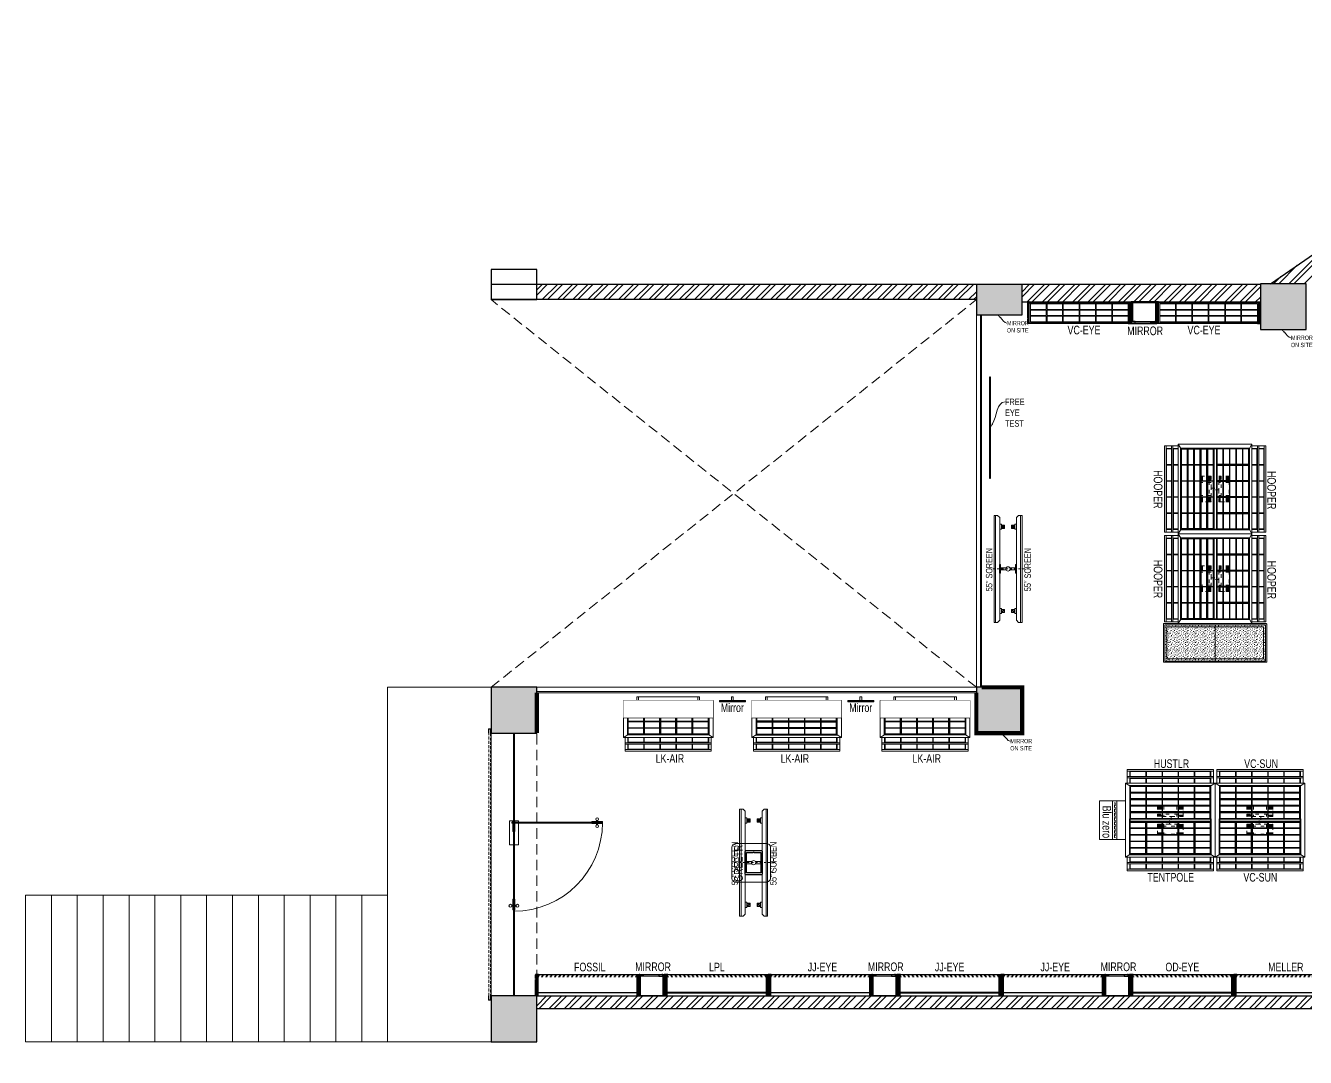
# Model space of a CAD drawing. Header units: feet. Extents: x 9311775 to 9337845, y -7066298 to -7052894.
# Drawn here: x 9311775 to 9326623, y -7066298 to -7054334 of the extents above; entities that cross this region are included whole.
import ezdxf
from ezdxf import colors
from ezdxf.entities.mleader import LeaderData, LeaderLine
from ezdxf.math import Vec2, Vec3

# ---------------------------------------------------------------- set-up
doc = ezdxf.new("R2010")
doc.units = ezdxf.units.FT
doc.header["$LTSCALE"] = 33
doc.header["$MEASUREMENT"] = 0
doc.set_wipeout_variables(frame=1)
for name, pattern in [('ACAD_ISO03W100', [30, 12, -18]), ('D10_DASHED', [0.75, 0.5, -0.25]), ('DASHDOT2', [0.5, 0.25, -0.125, 0, -0.125]), ('HIDDEN', [9.525, 6.35, -3.175]), ('HIDDEN2', [4.7625, 3.175, -1.5875]), ('HIDDENX2', [0.75, 0.5, -0.25])]:
    doc.linetypes.add(name, pattern=pattern)
for name, color, linetype, lineweight in [('A-Glazing', 4, 'Continuous', 20), ('A-shutter', 8, 'Continuous', 18), ('A-WALL HATCH', 251, 'Continuous', 0), ('beam', 90, 'Continuous', 9), ('column hatch', 5, 'Continuous', 0), ('Glazing', 141, 'Continuous', 15), ('LENS-DIM', 252, 'Continuous', 5), ('LENS-FURNITURE', 13, 'Continuous', 9), ('LENS-HATCH', 251, 'Continuous', 5), ('LENS-TEXT', 31, 'Continuous', 5), ('LENS_DIMENSION', 193, 'Continuous', 0), ('LENS_TEXT', 31, 'Continuous', 5), ('LK-EQPMT', 3, 'Continuous', 18), ('LK-FF&E FLOOR', 1, 'Continuous', 9), ('LK-FF&E WALL', 1, 'Continuous', 9), ('LK-IT', 3, 'Continuous', 18), ('LK-MIRROR', 133, 'Continuous', 13), ('LN-ELEVATION-1', 81, 'Continuous', 25), ('LN-ELEVATION-2', 103, 'Continuous', 20), ('LN-ELEVATION-3', 125, 'Continuous', 18), ('LN-ELEVATION-4', 145, 'Continuous', 13), ('LN-ELEVATION-5', 167, 'Continuous', 5), ('LN-HATCH', 251, 'Continuous', 0), ('PLANO-TXT', 252, 'Continuous', 5), ('rolling shutter', 1, 'Continuous', 5), ('Steps', 4, 'Continuous', 9)]:
    doc.layers.add(name, color=color, linetype=linetype, lineweight=lineweight)
doc.layers.add('A-WALL', color=1, linetype='Continuous')
doc.layers.add('column', color=10, linetype='Continuous')
doc.styles.add('LK TXT', font='GILC____.TTF', dxfattribs={"height": 100})
doc.styles.get("Standard").update_dxf_attribs({"font": 'GILC____.TTF'})
pattern_1 = [(45, (-4195598.22, 5465599.98), (-88.2999593, 88.2999593), []), (45, (-4195539.35, 5465599.98), (-88.2999593, 88.2999593), [])]
pattern_2 = [(45, (7858054.0837, 3504049.203), (-4.4901280605, 4.4901280605), [])]

# ---------------------------------------------------------------- blocks, each defined once
blk = doc.blocks.new('*U47')
at = {"layer": 'A-shutter', "color": 5, "ltscale": 10}
for points in [[(41037660, -1561539), (41037660, -1561544), (41037615, -1561544), (41037615, -1561564), (41037660, -1561564), (41037660, -1561569), (41037610, -1561569), (41037610, -1561539)], [(41040709, -1561539), (41040709, -1561544), (41040754, -1561544), (41040754, -1561564), (41040709, -1561564), (41040709, -1561569), (41040759, -1561569), (41040759, -1561539)]]:
    blk.add_lwpolyline(points, close=True, dxfattribs=at)
at = {"layer": 'A-shutter', "color": 5, "linetype": 'HIDDENX2', "ltscale": 2}
blk.add_lwpolyline([(41037615, -1561544), (41037615, -1561564), (41040754, -1561564), (41040754, -1561544)], close=True, dxfattribs=at)
blk = doc.blocks.new('A$Cca189d2b')
at = {"layer": 'A-WALL HATCH'}
h = blk.add_hatch(dxfattribs=at)
h.set_pattern_fill('ANSI32', color=256, scale=333)
h.set_pattern_definition(pattern_1)
h.paths.add_polyline_path([(183, 498), (261, 712), (48, 712), (-5, 566)])
h.paths.add_polyline_path([(514, 1399), (301, 1399), (48, 712), (261, 712)])
h.paths.add_polyline_path([(1788, 4871), (1600, 4940), (301, 1399), (514, 1399)])
h.paths.add_polyline_path([(2606, 7101), (2414, 7157), (1930, 5840), (2144, 5840)])
h.paths.add_polyline_path([(2144, 5840), (1930, 5840), (1783, 5438), (1970, 5369)])
h.paths.add_polyline_path([(-5753, 10981), (-5753, 11225), (-9022, 8971), (-8609, 8971)])
h.paths.add_polyline_path([(-12434, 8786), (-12434, 8961), (-17534, 8961), (-17534, 8786)])
h.paths.add_polyline_path([(-2638, 10653), (-2748, 10481), (-1821, 9881), (-2889, 6971), (-2698, 6901), (-1990, 8230), (2344, 6968), (2414, 7157), (-2081, 8465), (-1544, 9951)])
h.paths.add_polyline_path([(-3756, 11133), (-3648, 11301), (-4681, 11964), (-5753, 11225), (-5753, 10981), (-4683, 11734)])
h = blk.add_hatch(dxfattribs=at)
h.set_pattern_fill('ANSI32', color=256, scale=333)
h.set_pattern_definition(pattern_1)
h.paths.add_polyline_path([(-9139, 8761), (-9139, 8961), (-11904, 8961), (-11904, 8761)])
h = blk.add_hatch(dxfattribs=at)
h.set_pattern_fill('ANSI32', color=256, scale=333)
h.set_pattern_definition(pattern_1)
h.paths.add_polyline_path([(-17534, 712), (48, 712), (-5, 566), (-315, 680), (-358, 562), (-17534, 562)])
at = {"layer": 'column hatch'}
h = blk.add_hatch(color=251, dxfattribs=at)
h.dxf.hatch_style = 1
h.paths.add_polyline_path([(-17534, 3761), (-17534, 4291), (-18064, 4291), (-18064, 3761)])
h.paths.add_polyline_path([(-17534, 182), (-17534, 712), (-18064, 712), (-18064, 182)])
h.paths.add_polyline_path([(-11904, 3761), (-11904, 4291), (-12434, 4291), (-12434, 3761)])
h.paths.add_polyline_path([(-11904, 8611), (-11904, 8961), (-12434, 8961), (-12434, 8611)])
h.paths.add_polyline_path([(-8609, 8441), (-8609, 8971), (-9139, 8971), (-9139, 8961), (-9139, 8441)])
h.paths.add_polyline_path([(-2711, 6341), (-2529, 6839), (-3026, 7021), (-3209, 6524)])
h.paths.add_polyline_path([(-4500, 1466), (-4318, 1964), (-4815, 2146), (-4998, 1649)])
h.paths.add_polyline_path([(-188, 69), (-5, 566), (-315, 680), (-498, 183)])
h.paths.add_polyline_path([(183, 498), (-5, 566), (-188, 69), (0, 0)])
h.paths.add_polyline_path([(1600, 4940), (1783, 5438), (1473, 5551), (1290, 5054)])
h.paths.add_polyline_path([(1788, 4871), (1970, 5369), (1783, 5438), (1600, 4940)])
at = {"layer": 'A-WALL'}
for p, q in [((-9022, 8971), (-4681, 11964)), ((-9139, 8961), (-18064, 8961)), ((-12434, 8786), (-18064, 8786)), ((-11904, 8761), (-9139, 8761))]:
    blk.add_line(p, q, dxfattribs=at)
for points in [[(-17534, 8786), (-17534, 9136), (-18064, 9136), (-18064, 8786)], [(-17534, 712), (48, 712), (-5, 566), (-315, 680), (-358, 562), (-17534, 562)]]:
    blk.add_lwpolyline(points, close=True, dxfattribs=at)
at = {"layer": 'beam', "linetype": 'HIDDEN', "ltscale": 0.58}
for p, q in [((-12434, 4291), (-18064, 8786)), ((-18064, 4291), (-12434, 8786))]:
    blk.add_line(p, q, dxfattribs=at)
blk.add_lwpolyline([(-17534, 3761), (-18064, 3761), (-18064, 712), (-17534, 712)], close=True, dxfattribs=at)
at = {"layer": 'column'}
for points in [[(-11904, 8611), (-11904, 8961), (-12434, 8961), (-12434, 8611)], [(-8609, 8441), (-8609, 8971), (-9139, 8971), (-9139, 8441)], [(-17534, 3761), (-17534, 4291), (-18064, 4291), (-18064, 3761)], [(-11904, 3761), (-11904, 4291), (-12434, 4291), (-12434, 3761)], [(-17534, 182), (-17534, 712), (-18064, 712), (-18064, 182)]]:
    blk.add_lwpolyline(points, close=True, dxfattribs=at)
at = {"layer": 'LENS_DIMENSION'}
for points in [[(-19264, 182), (-18064, 182), (-18064, 4291), (-19264, 4291)], [(-23464, 182), (-23164, 182), (-23164, 1882), (-23464, 1882)], [(-23164, 182), (-22864, 182), (-22864, 1882), (-23164, 1882)], [(-22864, 182), (-22564, 182), (-22564, 1882), (-22864, 1882)], [(-22564, 182), (-22264, 182), (-22264, 1882), (-22564, 1882)], [(-22264, 182), (-21964, 182), (-21964, 1882), (-22264, 1882)], [(-21964, 182), (-21664, 182), (-21664, 1882), (-21964, 1882)], [(-21664, 182), (-21364, 182), (-21364, 1882), (-21664, 1882)], [(-21364, 182), (-21064, 182), (-21064, 1882), (-21364, 1882)], [(-21064, 182), (-20764, 182), (-20764, 1882), (-21064, 1882)], [(-20764, 182), (-20464, 182), (-20464, 1882), (-20764, 1882)], [(-20464, 182), (-20164, 182), (-20164, 1882), (-20464, 1882)], [(-20164, 182), (-19864, 182), (-19864, 1882), (-20164, 1882)], [(-19864, 182), (-19564, 182), (-19564, 1882), (-19864, 1882)], [(-19564, 182), (-19264, 182), (-19264, 1882), (-19564, 1882)]]:
    blk.add_lwpolyline(points, close=True, dxfattribs=at)
at = {"layer": 'Steps'}
for p, q in [((-12434, 4291), (-12434, 8657)), ((-18064, 4291), (-12434, 4291))]:
    blk.add_line(p, q, dxfattribs=at)
at = {"layer": 'rolling shutter', "color": 2, "xscale": -1, "rotation": 269.9999999999481}
blk.add_blockref('*U47', (1543475, -41036948), dxfattribs=at)
blk = doc.blocks.new('Entrance Door')
at = {"layer": 'Glazing', "ltscale": 111}
blk.add_hatch(color=256, dxfattribs=at).paths.add_polyline_path([(18, -35), (18, -1235), (30, -1235), (30, -35)])
at = {"layer": 'Glazing'}
for p, q in [((30, -54), (18, -66)), ((1118, -31), (1118, -54)), ((1118, -89), (1118, -66)), ((1133, -31), (1133, -54)), ((1133, -89), (1133, -66))]:
    blk.add_line(p, q, dxfattribs=at)
at = {"layer": 'Glazing', "ltscale": 44}
for p, q in [((-5, -1156), (18, -1156)), ((-5, -1171), (18, -1171)), ((53, -1156), (30, -1156)), ((53, -1171), (30, -1171))]:
    blk.add_line(p, q, dxfattribs=at)
at = {"layer": 'Glazing'}
for points in [[(320, -120), (0, -120), (0, 0), (320, 0)], [(0, -54), (142, -54), (142, -47), (0, -47)], [(0, -66), (142, -66), (142, -74), (0, -74)], [(1181, -54), (1038, -54), (1038, -47), (1181, -47)], [(1181, -66), (1038, -66), (1038, -74), (1181, -74)]]:
    blk.add_lwpolyline(points, close=True, dxfattribs=at)
at = {"layer": 'Glazing', "ltscale": 222}
blk.add_lwpolyline([(-2, -66), (1199, -66), (1199, -54), (-2, -54)], close=True, dxfattribs=at)
at = {"layer": 'Glazing', "ltscale": 111}
blk.add_lwpolyline([(18, -35), (18, -1235), (30, -1235), (30, -35)], close=True, dxfattribs=at)
at = {"layer": 'Glazing', "ltscale": 44}
for points in [[(18, -1093), (18, -1235), (10, -1235), (10, -1093)], [(30, -1093), (30, -1235), (37, -1235), (37, -1093)]]:
    blk.add_lwpolyline(points, close=True, dxfattribs=at)
at = {"layer": 'Glazing'}
for centre, radius in [((1125, -14), 19), ((24, -59), 19.8), ((1125, -107), 19)]:
    blk.add_circle(centre, radius, dxfattribs=at)
at = {"layer": 'Glazing', "ltscale": 44}
for centre in [(-22, -1164), (70, -1164)]:
    blk.add_circle(centre, 19, dxfattribs=at)
at = {"layer": 'Glazing', "ltscale": 222}
blk.add_arc((24, -60), 1175, 270, 359.9996, dxfattribs=at)
blk = doc.blocks.new('MIRROR FREE STANDING 300')
at = {"layer": 'LK-MIRROR'}
blk.add_lwpolyline([(300, 5), (0, 5), (0, 0), (300, 0)], close=True, dxfattribs=at)
at = {"layer": 'LN-ELEVATION-1', "linetype": 'ByBlock', "lineweight": -2, "ltscale": 0.5}
for points in [[(0, 17), (300, 17), (300, 5), (0, 5)], [(160, 17), (140, 17), (140, 57), (160, 57)]]:
    blk.add_lwpolyline(points, close=True, dxfattribs=at)
blk = doc.blocks.new('MIRROR')
at = {"layer": 'LN-HATCH', "ltscale": 0.5}
h = blk.add_hatch(dxfattribs=at)
h.set_pattern_fill('ANSI31', color=256, scale=2)
h.set_pattern_definition([(45, (4060433.7416, 1708720.787), (-4.4901280605, 4.4901280605), [])])
h.paths.add_polyline_path([(213, 101), (231, 101), (231, -128), (213, -128)])
h.paths.add_polyline_path([(231, 95), (495, 95), (495, 101), (231, 101)])
h.paths.add_polyline_path([(513, 101), (495, 101), (495, -128), (513, -128)])
at = {"layer": 'Defpoints'}
blk.add_lwpolyline([(513, 101), (213, 101), (213, -149), (513, -149)], close=True, dxfattribs=at)
at = {"layer": 'LN-ELEVATION-1'}
for points in [[(213, 101), (231, 101), (231, -128), (213, -128)], [(231, 95), (495, 95), (495, 101), (231, 101)], [(513, 101), (495, 101), (495, -128), (513, -128)], [(260, -142), (260, -128), (215, -128), (215, -149), (224, -149), (224, -147), (216, -147), (216, -142)], [(443, -142), (443, -128), (488, -128), (488, -149), (479, -149), (479, -147), (486, -147), (486, -142)], [(505, -149), (505, -147), (509, -147), (509, -129), (488, -129), (488, -128), (511, -128), (511, -149)]]:
    blk.add_lwpolyline(points, close=True, dxfattribs=at)
at = {"layer": 'LN-ELEVATION-2', "color": 4, "lineweight": 0}
blk.add_lwpolyline([(216, -142), (486, -142), (486, -147), (216, -147)], close=True, dxfattribs=at)
at = {"layer": 'LN-ELEVATION-2'}
blk.add_lwpolyline([(260, -142), (443, -142), (443, -128), (260, -128)], close=True, dxfattribs=at)
at = {"layer": 'LN-ELEVATION-4', "ltscale": 0.5}
blk.add_line((479, -149), (224, -149), dxfattribs=at)
blk = doc.blocks.new('JJ SH 1200')
at = {"layer": 'LN-HATCH', "ltscale": 0.5}
h = blk.add_hatch(dxfattribs=at)
h.set_pattern_fill('ANSI31', color=256, scale=2)
h.set_pattern_definition([(45, (4097187.331, 1708800.267), (-4.4901280605, 4.4901280605), [])])
h.paths.add_polyline_path([(792, 220), (792, 30), (786, 30), (786, 20), (792, 20), (792, -24), (767, -24), (767, 220)])
h.paths.add_polyline_path([(-383, 180), (767, 180), (767, 186), (-383, 186)])
h.paths.add_polyline_path([(757, -24), (757, -30), (792, -30), (792, -24)])
h.paths.add_polyline_path([(-408, 220), (-408, 30), (-402, 30), (-402, 20), (-408, 20), (-408, -24), (-383, -24), (-383, 220)])
h.paths.add_polyline_path([(-373, -24), (-373, -30), (-408, -30), (-408, -24)])
at = {"layer": 'LN-ELEVATION-1', "ltscale": 0.5}
for points in [[(-408, 220), (-408, 30), (-402, 30), (-402, 20), (-408, 20), (-408, -24), (-383, -24), (-383, 220)], [(-383, 180), (767, 180), (767, 186), (-383, 186)], [(792, 220), (792, 30), (786, 30), (786, 20), (792, 20), (792, -24), (767, -24), (767, 220)], [(-373, -24), (-373, -30), (-408, -30), (-408, -24)], [(757, -24), (757, -30), (792, -30), (792, -24)]]:
    blk.add_lwpolyline(points, close=True, dxfattribs=at)
at = {"layer": 'LN-ELEVATION-3', "ltscale": 0.5}
for p, q in [((767, 220), (-383, 220)), ((757, -24), (-373, -24)), ((-373, -30), (757, -30))]:
    blk.add_line(p, q, dxfattribs=at)
at = {"layer": 'LN-ELEVATION-4', "linetype": 'ACAD_ISO03W100', "ltscale": 0.05}
blk.add_lwpolyline([(767, 0), (-383, 0), (-383, -12), (767, -12)], close=True, dxfattribs=at)
blk = doc.blocks.new('GREETR 450x450')
at = {"layer": 'LN-ELEVATION-1', "linetype": 'ByBlock', "lineweight": -2}
for p, q in [((481, 340), (461, 340)), ((481, 225), (461, 225)), ((481, 110), (461, 110))]:
    blk.add_line(p, q, dxfattribs=at)
at = {"layer": 'LN-ELEVATION-1'}
for points in [[(356, 98), (356, 352, 0.414214), (346, 362), (164, 362, 0.414214), (154, 352), (154, 98, 0.414214), (164, 88), (346, 88, 0.414214)], [(264, 343), (336, 343), (336, 108), (172, 108), (172, 343), (245, 343, 0.327538), (247, 344, -0.733799), (262, 344, 0.327538)]]:
    blk.add_lwpolyline(points, format="xyb", close=True, dxfattribs=at)
at = {"layer": 'LN-ELEVATION-1', "linetype": 'ByBlock', "lineweight": -2}
for points in [[(481, 346), (481, 333), (521, 340)], [(481, 232), (481, 218), (521, 225)], [(481, 117), (481, 104), (521, 110)]]:
    blk.add_solid(points, dxfattribs=at)
at = {"layer": 'LN-ELEVATION-2'}
blk.add_lwpolyline([(50, 0), (400, 0, 0.414214), (450, 50), (450, 400, 0.414214), (400, 450), (50, 450, 0.414214), (0, 400), (0, 50, 0.414214)], format="xyb", close=True, dxfattribs=at)
at = {"layer": 'LENS-TEXT', "color": 0, "linetype": 'Continuous', "ltscale": 3, "insert": (79, 219), "char_height": 100, "attachment_point": 5, "rotation": 90, "style": 'LK TXT'}
blk.add_mtext_dynamic_manual_height_columns('GREETR', width=353.06, gutter_width=0.5, heights=[0], dxfattribs=at)
blk = doc.blocks.new('ffgd')
at = {"layer": 'LN-ELEVATION-4', "linetype": 'ACAD_ISO03W100', "ltscale": 0.1}
blk.add_lwpolyline([(0, 47), (0, -41), (-20, -41), (-20, 47)], close=True, dxfattribs=at)
at = {"layer": 'LN-ELEVATION-5', "linetype": 'ACAD_ISO03W100', "ltscale": 0.1}
for p, q in [((-160, 166), (-160, 47)), ((-160, 166), (-160, 47)), ((-159, 166), (-159, 47)), ((-159, 166), (-159, 47)), ((-158, 166), (-158, 47)), ((-158, 166), (-158, 47)), ((-157, 166), (-157, 47)), ((-156, 166), (-156, 47)), ((-154, 166), (-154, 47)), ((-151, 166), (-151, 47)), ((-146, 166), (-146, 47)), ((-141, 166), (-141, 47)), ((-135, 166), (-135, 47)), ((-128, 166), (-128, 47)), ((-120, 166), (-120, 47)), ((-111, 166), (-111, 47)), ((-102, 166), (-102, 47)), ((-85, 166), (-85, 47)), ((65, 166), (65, 47)), ((82, 166), (82, 47)), ((91, 166), (91, 47)), ((100, 166), (100, 47)), ((108, 166), (108, 47)), ((115, 166), (115, 47)), ((121, 166), (121, 47)), ((126, 166), (126, 47)), ((131, 166), (131, 47)), ((134, 166), (134, 47)), ((136, 166), (136, 47)), ((137, 166), (137, 47)), ((138, 166), (138, 47)), ((138, 166), (138, 47)), ((139, 166), (139, 47)), ((139, 166), (139, 47)), ((140, 166), (140, 47)), ((140, 166), (140, 47)), ((-160, -41), (-160, -160)), ((-160, -41), (-160, -160)), ((-159, -41), (-159, -160)), ((-159, -41), (-159, -160)), ((-158, -41), (-158, -160)), ((-158, -41), (-158, -160)), ((-157, -41), (-157, -160)), ((-156, -41), (-156, -160)), ((-154, -41), (-154, -160)), ((-151, -41), (-151, -160)), ((-146, -41), (-146, -160)), ((-141, -41), (-141, -160)), ((-135, -41), (-135, -160)), ((-128, -41), (-128, -160)), ((-120, -41), (-120, -160)), ((-111, -41), (-111, -160)), ((-102, -41), (-102, -160)), ((-85, -41), (-85, -160)), ((65, -41), (65, -160)), ((82, -41), (82, -160)), ((91, -41), (91, -160)), ((100, -41), (100, -160)), ((108, -41), (108, -160)), ((115, -41), (115, -160)), ((121, -41), (121, -160)), ((126, -41), (126, -160)), ((131, -41), (131, -160)), ((134, -41), (134, -160)), ((136, -41), (136, -160)), ((137, -41), (137, -160)), ((138, -41), (138, -160)), ((138, -41), (138, -160)), ((139, -41), (139, -160)), ((139, -41), (139, -160)), ((140, -41), (140, -160)), ((140, -41), (140, -160))]:
    blk.add_line(p, q, dxfattribs=at)
for points in [[(140, 73), (140, 166), (-160, 166), (-160, 73)], [(140, -67), (140, -160), (-160, -160), (-160, -67)]]:
    blk.add_lwpolyline(points, dxfattribs=at)
for points in [[(140, 73), (140, 47), (-160, 47), (-160, 73)], [(140, -41), (140, -67), (-160, -67), (-160, -41)]]:
    blk.add_lwpolyline(points, close=True, dxfattribs=at)
blk = doc.blocks.new('EURO 1040 x 1175')
at = {"layer": 'LN-ELEVATION-1'}
for points in [[(-470, -327), (470, -327), (470, 468), (-470, 468)], [(-470, 85), (470, 85), (470, 468), (-470, 468)], [(-283, 85), (-277, 85), (-277, 468), (-283, 468)], [(-96, 85), (-90, 85), (-90, 468), (-96, 468)], [(90, 85), (96, 85), (96, 468), (90, 468)], [(277, 85), (283, 85), (283, 468), (277, 468)], [(-470, 387), (-283, 387), (-283, 393), (-470, 393)], [(-470, 311), (-283, 311), (-283, 317), (-470, 317)], [(-277, 387), (-96, 387), (-96, 393), (-277, 393)], [(-277, 311), (-96, 311), (-96, 317), (-277, 317)], [(-90, 387), (90, 387), (90, 393), (-90, 393)], [(-90, 311), (90, 311), (90, 317), (-90, 317)], [(96, 387), (277, 387), (277, 393), (96, 393)], [(96, 311), (277, 311), (277, 317), (96, 317)], [(283, 387), (470, 387), (470, 393), (283, 393)], [(283, 311), (470, 311), (470, 317), (283, 317)], [(-470, 236), (-283, 236), (-283, 242), (-470, 242)], [(-470, 160), (-283, 160), (-283, 166), (-470, 166)], [(-277, 236), (-96, 236), (-96, 242), (-277, 242)], [(-277, 160), (-96, 160), (-96, 166), (-277, 166)], [(-90, 236), (90, 236), (90, 242), (-90, 242)], [(-90, 160), (90, 160), (90, 166), (-90, 166)], [(96, 236), (277, 236), (277, 242), (96, 242)], [(96, 160), (277, 160), (277, 166), (96, 166)], [(283, 236), (470, 236), (470, 242), (283, 242)], [(283, 160), (470, 160), (470, 166), (283, 166)], [(-470, 85), (470, 85), (470, 55), (-470, 55)], [(-470, 55), (470, 55), (470, -327), (-470, -327)], [(-283, 55), (-277, 55), (-277, -327), (-283, -327)], [(-96, 55), (-90, 55), (-90, -327), (-96, -327)], [(90, 55), (96, 55), (96, -327), (90, -327)], [(277, 55), (283, 55), (283, -327), (277, -327)], [(-470, -20), (-283, -20), (-283, -26), (-470, -26)], [(-470, -96), (-283, -96), (-283, -102), (-470, -102)], [(-277, -20), (-96, -20), (-96, -26), (-277, -26)], [(-277, -96), (-96, -96), (-96, -102), (-277, -102)], [(-90, -20), (90, -20), (90, -26), (-90, -26)], [(-90, -96), (90, -96), (90, -102), (-90, -102)], [(96, -20), (277, -20), (277, -26), (96, -26)], [(96, -96), (277, -96), (277, -102), (96, -102)], [(283, -20), (470, -20), (470, -26), (283, -26)], [(283, -96), (470, -96), (470, -102), (283, -102)], [(-470, -171), (-283, -171), (-283, -177), (-470, -177)], [(-470, -246), (-283, -246), (-283, -252), (-470, -252)], [(-277, -171), (-96, -171), (-96, -177), (-277, -177)], [(-277, -246), (-96, -246), (-96, -252), (-277, -252)], [(-90, -171), (90, -171), (90, -177), (-90, -177)], [(-90, -246), (90, -246), (90, -252), (-90, -252)], [(96, -171), (277, -171), (277, -177), (96, -177)], [(96, -246), (277, -246), (277, -252), (96, -252)], [(283, -171), (470, -171), (470, -177), (283, -177)], [(283, -246), (470, -246), (470, -252), (283, -252)]]:
    blk.add_lwpolyline(points, close=True, dxfattribs=at)
for points in [[(-283, 462), (-464, 462), (-464, 317)], [(-96, 462), (-277, 462)], [(90, 462), (-90, 462)], [(277, 462), (96, 462)], [(464, 317), (464, 462), (283, 462)], [(-464, 311), (-464, 242)], [(464, 242), (464, 311)], [(-464, 236), (-464, 166)], [(-464, 160), (-464, 91), (-283, 91)], [(283, 91), (464, 91), (464, 160)], [(464, 166), (464, 236)], [(-464, -20), (-464, 49), (-283, 49)], [(-277, 91), (-96, 91)], [(-277, 49), (-96, 49)], [(-90, 91), (90, 91)], [(-90, 49), (90, 49)], [(96, 91), (277, 91)], [(96, 49), (277, 49)], [(283, 49), (464, 49), (464, -20)], [(-464, -96), (-464, -26)], [(-464, -171), (-464, -102)], [(464, -26), (464, -96)], [(464, -102), (464, -171)], [(-283, -321), (-464, -321), (-464, -177)], [(464, -177), (464, -321), (283, -321)], [(-96, -321), (-277, -321)], [(90, -321), (-90, -321)], [(277, -321), (96, -321)]]:
    blk.add_lwpolyline(points, dxfattribs=at)
at = {"layer": 'LN-ELEVATION-2'}
blk.add_lwpolyline([(-520, -357), (520, -357), (520, 498), (-520, 498)], close=True, dxfattribs=at)
for points in [[(-470, 468), (-520, 498)], [(470, 468), (520, 498)], [(-470, -327), (-520, -357)], [(470, -327), (520, -357)]]:
    blk.add_lwpolyline(points, dxfattribs=at)
at = {"layer": 'LN-ELEVATION-3'}
for points in [[(-500, 560), (500, 560), (500, 578), (-500, 578)], [(-500, 498), (-470, 498), (-470, 560), (-500, 560)], [(470, 498), (500, 498), (500, 560), (470, 560)], [(-500, -357), (-470, -357), (-470, -419), (-500, -419)], [(-500, -419), (500, -419), (500, -437), (-500, -437)], [(470, -357), (500, -357), (500, -419), (470, -419)]]:
    blk.add_lwpolyline(points, close=True, dxfattribs=at)
at = {"layer": 'LN-ELEVATION-4'}
for points in [[(-500, 640), (500, 640), (500, 658), (-500, 658)], [(-500, 578), (-470, 578), (-470, 640), (-500, 640)], [(470, 578), (500, 578), (500, 640), (470, 640)], [(-470, 498), (-464, 498), (-464, 560), (-470, 560)], [(-464, 554), (-283, 554), (-283, 560), (-464, 560)], [(-283, 498), (-277, 498), (-277, 560), (-283, 560)], [(-277, 554), (-96, 554), (-96, 560), (-277, 560)], [(-96, 498), (-90, 498), (-90, 560), (-96, 560)], [(-90, 554), (90, 554), (90, 560), (-90, 560)], [(90, 498), (96, 498), (96, 560), (90, 560)], [(96, 554), (277, 554), (277, 560), (96, 560)], [(277, 498), (283, 498), (283, 560), (277, 560)], [(283, 554), (464, 554), (464, 560), (283, 560)], [(464, 498), (470, 498), (470, 560), (464, 560)], [(-500, -437), (-470, -437), (-470, -499), (-500, -499)], [(-470, -357), (-464, -357), (-464, -419), (-470, -419)], [(-464, -413), (-283, -413), (-283, -419), (-464, -419)], [(-283, -357), (-277, -357), (-277, -419), (-283, -419)], [(-277, -413), (-96, -413), (-96, -419), (-277, -419)], [(-96, -357), (-90, -357), (-90, -419), (-96, -419)], [(-90, -413), (90, -413), (90, -419), (-90, -419)], [(90, -357), (96, -357), (96, -419), (90, -419)], [(96, -413), (277, -413), (277, -419), (96, -419)], [(277, -357), (283, -357), (283, -419), (277, -419)], [(283, -413), (464, -413), (464, -419), (283, -419)], [(464, -357), (470, -357), (470, -419), (464, -419)], [(470, -437), (500, -437), (500, -499), (470, -499)], [(-500, -499), (500, -499), (500, -517), (-500, -517)]]:
    blk.add_lwpolyline(points, close=True, dxfattribs=at)
at = {"layer": 'LN-ELEVATION-5'}
for points in [[(-470, 578), (-464, 578), (-464, 640), (-470, 640)], [(-464, 634), (-283, 634), (-283, 640), (-464, 640)], [(-283, 578), (-277, 578), (-277, 640), (-283, 640)], [(-277, 634), (-96, 634), (-96, 640), (-277, 640)], [(-96, 578), (-90, 578), (-90, 640), (-96, 640)], [(-90, 634), (90, 634), (90, 640), (-90, 640)], [(90, 578), (96, 578), (96, 640), (90, 640)], [(96, 634), (277, 634), (277, 640), (96, 640)], [(277, 578), (283, 578), (283, 640), (277, 640)], [(283, 634), (464, 634), (464, 640), (283, 640)], [(464, 578), (470, 578), (470, 640), (464, 640)], [(-470, -437), (-464, -437), (-464, -499), (-470, -499)], [(-283, -437), (-277, -437), (-277, -499), (-283, -499)], [(-96, -437), (-90, -437), (-90, -499), (-96, -499)], [(90, -437), (96, -437), (96, -499), (90, -499)], [(277, -437), (283, -437), (283, -499), (277, -499)], [(464, -437), (470, -437), (470, -499), (464, -499)], [(-464, -493), (-283, -493), (-283, -499), (-464, -499)], [(-277, -493), (-96, -493), (-96, -499), (-277, -499)], [(-90, -493), (90, -493), (90, -499), (-90, -499)], [(96, -493), (277, -493), (277, -499), (96, -499)], [(283, -493), (464, -493), (464, -499), (283, -499)]]:
    blk.add_lwpolyline(points, close=True, dxfattribs=at)
at = {"layer": 'LENS-DIM'}
blk.add_blockref('ffgd', (10, 67), dxfattribs=at)
blk = doc.blocks.new('VC HD 1200')
at = {"layer": 'LN-HATCH', "ltscale": 0.5}
h = blk.add_hatch(dxfattribs=at)
h.set_pattern_fill('ANSI31', color=256, scale=2)
h.set_pattern_definition([(45, (3760859.753, 1795248.936), (-4.490128061, 4.490128061), [])])
h.paths.add_polyline_path([(-1200, 250), (-1200, 60), (-1194, 60), (-1194, 50), (-1200, 50), (-1200, 6), (-1182, 6), (-1182, 250)])
h = blk.add_hatch(dxfattribs=at)
h.set_pattern_fill('ANSI31', color=256, scale=2)
h.set_pattern_definition(pattern_2)
h.paths.add_polyline_path([(0, 250), (0, 60), (-6, 60), (-6, 50), (0, 50), (0, 6), (-18, 6), (-18, 250)])
h = blk.add_hatch(dxfattribs=at)
h.set_pattern_fill('ANSI31', color=256, scale=2)
h.set_pattern_definition([(45, (7858047.0837, 3504049.203), (-4.4901280605, 4.4901280605), [])])
h.paths.add_polyline_path([(-1165, 6), (-1165, 0), (-1200, 0), (-1200, 6)])
h = blk.add_hatch(dxfattribs=at)
h.set_pattern_fill('ANSI31', color=256, scale=2)
h.set_pattern_definition(pattern_2)
h.paths.add_polyline_path([(-28, 6), (-28, 0), (0, 0), (0, 6)])
at = {"layer": 'LN-ELEVATION-1', "ltscale": 0.5}
for points in [[(-1200, 250), (-1200, 60), (-1194, 60), (-1194, 50), (-1200, 50), (-1200, 6), (-1182, 6), (-1182, 250)], [(-18, 238), (-1182, 238), (-1182, 244), (-18, 244)], [(0, 250), (0, 60), (-6, 60), (-6, 50), (0, 50), (0, 6), (-18, 6), (-18, 250)], [(-1165, 6), (-1165, 0), (-1200, 0), (-1200, 6)], [(-35, 6), (-35, 0), (0, 0), (0, 6)]]:
    blk.add_lwpolyline(points, close=True, dxfattribs=at)
at = {"layer": 'LN-ELEVATION-3', "ltscale": 0.5}
for p, q in [((-1182, 250), (-18, 250)), ((-1165, 6), (-35, 6)), ((-35, 0), (-1165, 0))]:
    blk.add_line(p, q, dxfattribs=at)
for points in [[(-1165, 226), (-35, 226), (-35, 18), (-1165, 18)], [(-1165, 226), (-983, 226), (-983, 162), (-1165, 162)], [(-1165, 90), (-983, 90), (-983, 154), (-1165, 154)], [(-975, 226), (-794, 226), (-794, 162), (-975, 162)], [(-975, 154), (-794, 154), (-794, 90), (-975, 90)], [(-786, 226), (-604, 226), (-604, 162), (-786, 162)], [(-786, 154), (-604, 154), (-604, 90), (-786, 90)], [(-596, 226), (-414, 226), (-414, 162), (-596, 162)], [(-596, 154), (-414, 154), (-414, 90), (-596, 90)], [(-406, 226), (-225, 226), (-225, 162), (-406, 162)], [(-406, 154), (-225, 154), (-225, 90), (-406, 90)], [(-217, 226), (-35, 226), (-35, 162), (-217, 162)], [(-217, 154), (-35, 154), (-35, 90), (-217, 90)], [(-1165, 82), (-983, 82), (-983, 18), (-1165, 18)], [(-975, 82), (-794, 82), (-794, 18), (-975, 18)], [(-786, 82), (-604, 82), (-604, 18), (-786, 18)], [(-596, 82), (-414, 82), (-414, 18), (-596, 18)], [(-406, 82), (-225, 82), (-225, 18), (-406, 18)], [(-217, 82), (-35, 82), (-35, 18), (-217, 18)]]:
    blk.add_lwpolyline(points, close=True, dxfattribs=at)
blk = doc.blocks.new('Half Euro center')
at = {"layer": 'LN-ELEVATION-1'}
for points in [[(50, 588), (50, 190), (990, 190), (990, 588)], [(990, 588), (990, 572), (50, 572), (50, 588)], [(237, 566), (56, 566), (56, 497)], [(56, 491), (56, 422)], [(424, 566), (243, 566)], [(610, 566), (430, 566)], [(797, 566), (616, 566)], [(984, 497), (984, 566), (803, 566)], [(984, 422), (984, 491)], [(56, 416), (56, 346)], [(56, 340), (56, 196), (237, 196)], [(803, 196), (984, 196), (984, 340)], [(984, 346), (984, 416)], [(243, 196), (424, 196)], [(430, 196), (610, 196)], [(616, 196), (797, 196)]]:
    blk.add_lwpolyline(points, dxfattribs=at)
for points in [[(990, 572), (50, 572), (50, 190), (990, 190)], [(237, 497), (50, 497), (50, 491), (237, 491)], [(243, 572), (237, 572), (237, 190), (243, 190)], [(424, 497), (243, 497), (243, 491), (424, 491)], [(430, 572), (424, 572), (424, 190), (430, 190)], [(610, 497), (430, 497), (430, 491), (610, 491)], [(616, 572), (610, 572), (610, 190), (616, 190)], [(797, 497), (616, 497), (616, 491), (797, 491)], [(803, 572), (797, 572), (797, 190), (803, 190)], [(990, 497), (803, 497), (803, 491), (990, 491)], [(237, 422), (50, 422), (50, 416), (237, 416)], [(237, 346), (50, 346), (50, 340), (237, 340)], [(424, 422), (243, 422), (243, 416), (424, 416)], [(424, 346), (243, 346), (243, 340), (424, 340)], [(610, 422), (430, 422), (430, 416), (610, 416)], [(610, 346), (430, 346), (430, 340), (610, 340)], [(797, 422), (616, 422), (616, 416), (797, 416)], [(797, 346), (616, 346), (616, 340), (797, 340)], [(990, 422), (803, 422), (803, 416), (990, 416)], [(990, 346), (803, 346), (803, 340), (990, 340)], [(237, 271), (50, 271), (50, 265), (237, 265)], [(424, 271), (243, 271), (243, 265), (424, 265)], [(610, 271), (430, 271), (430, 265), (610, 265)], [(797, 271), (616, 271), (616, 265), (797, 265)], [(990, 271), (803, 271), (803, 265), (990, 265)]]:
    blk.add_lwpolyline(points, close=True, dxfattribs=at)
at = {"layer": 'LN-ELEVATION-2'}
blk.add_line((0, 588), (1040, 588), dxfattribs=at)
for points in [[(0, 588), (0, 160), (1040, 160), (1040, 588)], [(50, 190), (0, 160)], [(990, 190), (1040, 160)]]:
    blk.add_lwpolyline(points, dxfattribs=at)
at = {"layer": 'LN-ELEVATION-3'}
for points in [[(50, 160), (20, 160), (20, 98), (50, 98)], [(1020, 160), (990, 160), (990, 98), (1020, 98)], [(1020, 98), (20, 98), (20, 80), (1020, 80)]]:
    blk.add_lwpolyline(points, close=True, dxfattribs=at)
at = {"layer": 'LN-ELEVATION-4'}
for points in [[(56, 160), (50, 160), (50, 98), (56, 98)], [(243, 160), (237, 160), (237, 98), (243, 98)], [(430, 160), (424, 160), (424, 98), (430, 98)], [(616, 160), (610, 160), (610, 98), (616, 98)], [(803, 160), (797, 160), (797, 98), (803, 98)], [(990, 160), (984, 160), (984, 98), (990, 98)], [(50, 80), (20, 80), (20, 18), (50, 18)], [(1020, 18), (20, 18), (20, 0), (1020, 0)], [(237, 104), (56, 104), (56, 98), (237, 98)], [(424, 104), (243, 104), (243, 98), (424, 98)], [(610, 104), (430, 104), (430, 98), (610, 98)], [(797, 104), (616, 104), (616, 98), (797, 98)], [(984, 104), (803, 104), (803, 98), (984, 98)], [(1020, 80), (990, 80), (990, 18), (1020, 18)]]:
    blk.add_lwpolyline(points, close=True, dxfattribs=at)
at = {"layer": 'LN-ELEVATION-5'}
for points in [[(56, 80), (50, 80), (50, 18), (56, 18)], [(237, 24), (56, 24), (56, 18), (237, 18)], [(243, 80), (237, 80), (237, 18), (243, 18)], [(424, 24), (243, 24), (243, 18), (424, 18)], [(430, 80), (424, 80), (424, 18), (430, 18)], [(610, 24), (430, 24), (430, 18), (610, 18)], [(616, 80), (610, 80), (610, 18), (616, 18)], [(797, 24), (616, 24), (616, 18), (797, 18)], [(803, 80), (797, 80), (797, 18), (803, 18)], [(984, 24), (803, 24), (803, 18), (984, 18)], [(990, 80), (984, 80), (984, 18), (990, 18)]]:
    blk.add_lwpolyline(points, close=True, dxfattribs=at)
blk = doc.blocks.new('HALF EURO WITH SHELVES 1040')
at = {"layer": 'LN-ELEVATION-1', "linetype": 'ByBlock', "lineweight": -2, "ltscale": 0.5}
for points in [[(40, 883), (40, 863), (0, 863), (0, 883)], [(40, 157), (40, 177), (0, 177), (0, 157)]]:
    blk.add_lwpolyline(points, close=True, dxfattribs=at)
at = {"layer": 'LN-ELEVATION-2', "linetype": 'ByBlock', "lineweight": -2, "ltscale": 0.5}
blk.add_lwpolyline([(40, 0), (40, 1040), (240, 1040), (240, 0)], close=True, dxfattribs=at)
at = {"layer": 'LN-ELEVATION-5'}
blk.add_lwpolyline([(0, 863), (0, 177), (40, 177), (40, 863)], close=True, dxfattribs=at)
at = {"layer": 'LN-ELEVATION-3', "rotation": 89.99999999999996}
blk.add_blockref('Half Euro center', (628, 0), dxfattribs=at)
at = {"linetype": 'ByBlock', "ltscale": 0.5}
blk.add_wipeout([(40, 0), (40, 1040), (240, 1040), (240, 0)], dxfattribs=at).dxf.layer = 'LN-ELEVATION-1'
blk = doc.blocks.new('55INCH')
at = {"layer": 'LK-EQPMT', "ltscale": 12}
for p, q in [((2111559, 1135690), (2111583, 1135690)), ((2111583, 1135690), (2111608, 1135666)), ((2111608, 1134474), (2111608, 1135666)), ((2111608, 1135588), (2111627, 1135588)), ((2111627, 1135588), (2111627, 1135529)), ((2111627, 1135529), (2111608, 1135529)), ((2111627, 1134611), (2111608, 1134611)), ((2111608, 1134552), (2111627, 1134552)), ((2111627, 1134611), (2111627, 1134552)), ((2111559, 1134449), (2111583, 1134449)), ((2111583, 1134449), (2111608, 1134474))]:
    blk.add_line(p, q, dxfattribs=at)
at = {"layer": 'LK-EQPMT'}
for p, q in [((2111662, 1135543), (2111631, 1135574)), ((2111662, 1135574), (2111631, 1135543)), ((2111662, 1134597), (2111631, 1134566))]:
    blk.add_line(p, q, dxfattribs=at)
at = {"layer": 'LK-EQPMT', "ltscale": 12}
blk.add_lwpolyline([(2111543, 1135690), (2111559, 1135690), (2111559, 1134449), (2111543, 1134449)], close=True, dxfattribs=at)
at = {"layer": 'LK-EQPMT'}
for points in [[(2111627, 1135578), (2111627, 1135540), (2111665, 1135540), (2111665, 1135578)], [(2111631, 1135574), (2111631, 1135543), (2111662, 1135543), (2111662, 1135574)], [(2111627, 1134563), (2111627, 1134601), (2111665, 1134601), (2111665, 1134563)], [(2111631, 1134566), (2111631, 1134597), (2111662, 1134597), (2111662, 1134566)]]:
    blk.add_lwpolyline(points, close=True, dxfattribs=at)
blk = doc.blocks.new('BLUE ZERO')
at = {"layer": 'LENS-FURNITURE', "ltscale": 0.5}
for points in [[(86207, 120883), (86207, 120433), (85907, 120433), (85907, 120883)], [(86107, 120883), (86107, 120433), (86057, 120433), (86057, 120883)]]:
    blk.add_lwpolyline(points, close=True, dxfattribs=at)
at = {"layer": 'LENS-FURNITURE', "linetype": 'D10_DASHED', "ltscale": 2}
blk.add_lwpolyline([(86086, 120858), (86086, 120458), (86078, 120458), (86078, 120858)], close=True, dxfattribs=at)
blk = doc.blocks.new('2 seater bench')
at = {"layer": 'LENS-HATCH', "lineweight": 0}
h = blk.add_hatch(dxfattribs=at)
h.set_pattern_fill('STIP1', color=177, scale=100, angle=270, pattern_type=2)
h.set_pattern_definition([(270, (6617251.08, -170421.61), (100, -2e-13), [0, -100]), (270, (6617235.08, -170433.61), (100, -2e-13), [0, -100]), (270, (6617211.08, -170428.61), (100, -2e-13), [0, -100]), (270, (6617188.08, -170463.61), (100, -2e-13), [0, -100]), (270, (6617224.08, -170460.61), (100, -2e-13), [0, -100]), (270, (6617248.08, -170487.61), (100, -2e-13), [0, -100]), (270, (6617255.08, -170452.61), (100, -2e-13), [0, -100]), (270, (6617214.08, -170494.61), (100, -2e-13), [0, -100]), (270, (6617182.08, -170489.61), (100, -2e-13), [0, -100]), (270, (6617167.08, -170415.61), (100, -2e-13), [0, -100]), (270, (6617187.08, -170433.61), (100, -2e-13), [0, -100]), (270, (6617168.08, -170447.61), (100, -2e-13), [0, -100]), (270, (6617232.08, -170508.61), (100, -2e-13), [0, -100]), (270, (6617207.08, -170476.61), (100, -2e-13), [0, -100]), (270, (6617240.08, -170468.61), (100, -2e-13), [0, -100]), (270, (6617231.08, -170485.61), (100, -2e-13), [0, -100]), (270, (6617204.08, -170449.61), (100, -2e-13), [0, -100]), (270, (6617258.08, -170477.61), (100, -2e-13), [0, -100]), (270, (6617199.08, -170508.61), (100, -2e-13), [0, -100]), (270, (6617169.08, -170505.61), (100, -2e-13), [0, -100])])
h.paths.add_polyline_path([(585, 210), (0, 210), (0, -210), (585, -210)])
h.paths.add_polyline_path([(0, 245), (0, -210)])
h.paths.add_polyline_path([(-585, 210), (0, 210), (0, -210), (-585, -210)])
at = {"layer": 'LN-ELEVATION-2', "ltscale": 0.5}
for points in [[(-585, 210), (0, 210), (0, -210), (-585, -210)], [(585, 210), (0, 210), (0, -210), (585, -210)]]:
    blk.add_lwpolyline(points, close=True, dxfattribs=at)
at = {"layer": 'LN-ELEVATION-5', "ltscale": 0.5}
blk.add_lwpolyline([(590, 225), (-590, 225, 0.414214), (-600, 215), (-600, -215, 0.414214), (-590, -225), (590, -225, 0.414214), (600, -215), (600, 215, 0.414214)], format="xyb", close=True, dxfattribs=at)
blk.add_lwpolyline([(585, 210), (-585, 210), (-585, -210), (585, -210)], close=True, dxfattribs=at)
at = {"layer": 'LN-ELEVATION-5', "linetype": 'HIDDEN2', "ltscale": 11}
blk.add_lwpolyline([(-560, 185), (560, 185), (560, -185), (-560, -185)], close=True, dxfattribs=at)

msp = doc.modelspace()

# ---------------------------------------------------------------- linework, layer by layer
msp.add_lwpolyline([(9322968, -7059580), (9322968, -7058412), (9322956, -7058412), (9322956, -7059580)], close=True)
at = {"layer": 'A-Glazing'}
for points in [[(9322866, -7057687), (9322866, -7062007), (9322854, -7062007), (9322854, -7057687)], [(9322805, -7062069), (9317705, -7062069), (9317705, -7062057), (9322805, -7062057)], [(9317446, -7062537), (9317446, -7065585), (9317434, -7065585), (9317434, -7062537)]]:
    msp.add_lwpolyline(points, close=True, dxfattribs=at)
at = {"layer": 'LK-IT', "color": 1, "linetype": 'DASHDOT2', "ltscale": 3}
for p, q in [((9323417, -7060634), (9322928, -7060634)), ((9320466, -7064040), (9319977, -7064040))]:
    msp.add_line(p, q, dxfattribs=at)
at = {"layer": 'LK-IT'}
for points in [[(9323075, -7060584), (9323075, -7060684), (9323085, -7060684), (9323085, -7060584)], [(9323270, -7060584), (9323270, -7060684), (9323260, -7060684), (9323260, -7060584)], [(9320124, -7063990), (9320124, -7064090), (9320134, -7064090), (9320134, -7063990)], [(9320319, -7063990), (9320319, -7064090), (9320309, -7064090), (9320309, -7063990)]]:
    msp.add_lwpolyline(points, close=True, dxfattribs=at)
for points in [[(9323151, -7060621), (9323085, -7060621), (9323085, -7060646), (9323151, -7060646, -0.267949), (9323151, -7060621, 1)], [(9323194, -7060621), (9323260, -7060621), (9323260, -7060646), (9323194, -7060646, 0.267949), (9323194, -7060621, -1)], [(9320200, -7064028), (9320134, -7064028), (9320134, -7064053), (9320200, -7064053, -0.267949), (9320200, -7064028, 1)], [(9320243, -7064028), (9320309, -7064028), (9320309, -7064053), (9320243, -7064053, 0.267949), (9320243, -7064028, -1)]]:
    msp.add_lwpolyline(points, format="xyb", dxfattribs=at)
at = {"layer": 'LK-IT', "color": 1}
for centre in [(9323173, -7060634), (9320221, -7064040)]:
    msp.add_circle(centre, 25, dxfattribs=at)
at = {"layer": 'LK-MIRROR', "linetype": 'ACAD_ISO03W100', "ltscale": 0.05, "const_width": 50}
msp.add_lwpolyline([(9317705, -7062537), (9317705, -7062069)], dxfattribs=at)

# ---------------------------------------------------------------- block references
at = {"layer": 'A-Glazing', "xscale": -0.874840470249898, "yscale": 0.874840470249898, "zscale": 0.874840470249898, "rotation": 89.99998891049198}
msp.add_blockref('Entrance Door', (9317387, -7063555), dxfattribs=at)
at = {"layer": 'LENS_DIMENSION'}
msp.add_blockref('A$Cca189d2b', (9335239, -7066298), dxfattribs=at)
at = {"layer": 'LK-FF&E FLOOR', "rotation": 270}
for p in [(9325505, -7059707), (9325505, -7060747)]:
    msp.add_blockref('EURO 1040 x 1175', p, dxfattribs=at)
at = {"layer": 'LK-FF&E FLOOR'}
for name, p in [('2 seater bench', (9325575, -7061492)), ('EURO 1040 x 1175', (9325055, -7063618)), ('EURO 1040 x 1175', (9326095, -7063618)), ('BLUE ZERO', (9238328, -7184206)), ('GREETR 450x450', (9319967, -7064266))]:
    msp.add_blockref(name, p, dxfattribs=at)
at = {"layer": 'LK-FF&E WALL', "xscale": -1}
msp.add_blockref('VC HD 1200', (9323400, -7057787), dxfattribs=at)
at = {"layer": 'LK-FF&E WALL'}
for name, p in [('MIRROR', (9324387, -7057638)), ('VC HD 1200', (9326100, -7057787)), ('MIRROR FREE STANDING 300', (9319825, -7062176)), ('MIRROR FREE STANDING 300', (9321315, -7062176))]:
    msp.add_blockref(name, p, dxfattribs=at)
at = {"layer": 'LK-FF&E WALL', "xscale": -1, "rotation": 180}
for name, p in [('JJ SH 1200', (9318099, -7065365)), ('MIRROR', (9318678, -7065484)), ('JJ SH 1200', (9320799, -7065365)), ('MIRROR', (9321378, -7065484)), ('JJ SH 1200', (9323499, -7065365)), ('MIRROR', (9324078, -7065484)), ('JJ SH 1200', (9326199, -7065365))]:
    msp.add_blockref(name, p, dxfattribs=at)
at = {"layer": 'LK-FF&E WALL', "rotation": 180}
for p in [(9319983, -7065365), (9322683, -7065365), (9325383, -7065365)]:
    msp.add_blockref('JJ SH 1200', p, dxfattribs=at)
at = {"layer": 'LK-IT'}
for p in [(7211468, -8195704), (7208516, -8199110)]:
    msp.add_blockref('55INCH', p, dxfattribs=at)
at = {"layer": 'LK-IT', "xscale": -1}
for p in [(11434878, -8195704), (11431927, -8199110)]:
    msp.add_blockref('55INCH', p, dxfattribs=at)

# ---------------------------------------------------------------- texts
at = {"layer": 'LENS-TEXT', "color": 0, "linetype": 'Continuous', "ltscale": 3, "char_height": 75, "width": 783.96, "attachment_point": 5, "rotation": 90, "style": 'LK TXT'}
for insert in [(9322954, -7060642), (9323401, -7060642), (9320003, -7064049), (9320450, -7064049)]:
    msp.add_mtext('\\pt225;55" SCREEN', dxfattribs=dict(at, insert=insert))
at = {"layer": 'LENS-TEXT', "color": 0, "linetype": 'Continuous', "ltscale": 3, "char_height": 100, "attachment_point": 5, "style": 'LK TXT'}
for insert in [(9319974, -7062244), (9321464, -7062244)]:
    msp.add_mtext_dynamic_manual_height_columns('Mirror ', width=258.78, gutter_width=1, heights=[0], dxfattribs=dict(at, insert=insert))
at = {"layer": 'LENS_TEXT', "linetype": 'Continuous', "ltscale": 3, "char_height": 100, "width": 324.47, "attachment_point": 5, "style": 'LK TXT'}
for insert in [(9324763, -7057874, -23744), (9319054, -7065248, -23744), (9321754, -7065248, -23744), (9324454, -7065248, -23744)]:
    msp.add_mtext('{\\C7;MIRROR}', dxfattribs=dict(at, insert=insert))
at = {"layer": 'PLANO-TXT', "linetype": 'Continuous', "ltscale": 3, "char_height": 100, "width": 149.55, "attachment_point": 5, "style": 'LK TXT'}
for s, insert in [('VC-EYE', (9324054, -7057865, -23744)), ('VC-EYE', (9325446, -7057865, -23744)), ('LK-AIR', (9319250, -7062832, -23744)), ('LK-AIR', (9320700, -7062832, -23744)), ('LK-AIR', (9322230, -7062832, -23744)), ('HUSTLR', (9325069, -7062893, -23744)), ('VC-SUN', (9326109, -7062893, -23744)), ('TENTPOLE', (9325060, -7064210, -23744)), ('VC-SUN', (9326100, -7064210, -23744)), ('FOSSIL', (9318320, -7065251, -23744)), ('LPL', (9319795, -7065251, -23744)), ('JJ-EYE', (9321020, -7065251, -23744)), ('JJ-EYE', (9322495, -7065251, -23744)), ('JJ-EYE', (9323720, -7065251, -23744)), ('OD-EYE', (9325195, -7065251, -23744)), ('MELLER', (9326395, -7065251, -23744))]:
    msp.add_mtext(s, dxfattribs=dict(at, insert=insert))
at = {"layer": 'PLANO-TXT', "linetype": 'Continuous', "ltscale": 3, "char_height": 100, "attachment_point": 5, "rotation": 270, "style": 'LK TXT'}
for s, insert, width in [('HOOPER', (9324913, -7059711, -23744), 149.55), ('HOOPER', (9326230, -7059721, -23744), 149.55), ('HOOPER', (9324913, -7060751, -23744), 149.55), ('HOOPER', (9326230, -7060761, -23744), 149.55), ('\\pt800;Blu zero', (9324318, -7063567), 510.55)]:
    msp.add_mtext(s, dxfattribs=dict(at, insert=insert, width=width))

# ---------------------------------------------------------------- leaders
at = {"layer": 'LENS-TEXT', "color": 7}
ml = msp.add_multileader_mtext('Standard', dxfattribs=at)
ml.set_content('\\pxqj,t3;{\\C0;MIRROR ON SITE}', color=1)
ml.set_leader_properties(color=256, linetype='ByLayer', lineweight=-1)
ml.build(insert=Vec2(0, 0))
ml.multileader.update_dxf_attribs({"leader_type": 2, "dogleg_length": 0.36, "arrow_head_size": 50})
ctx = ml.context
ctx.base_point, ctx.char_height, ctx.arrow_head_size, ctx.landing_gap_size, ctx.plane_origin = Vec3(9323160, -7057785, -23744), 50, 50, 0.09, Vec3(9323999, -7057322, -23744)
notes = []
notes.append((ctx, [(1, (1, 1, 0), (9323160, -7057785, -23744), (1, 0), 0.36, [(0, [(9323046, -7057686, -23744)], 0, [])])]))
ctx.mtext.insert, ctx.mtext.width, ctx.mtext.flow_direction = Vec3(9323160, -7057759, -23744), 237.26, 5
ml = msp.add_multileader_mtext('Standard', dxfattribs=at)
ml.set_content('\\pxqj,t3;{\\C0;MIRROR ON SITE}', color=1)
ml.set_leader_properties(color=256, linetype='ByLayer', lineweight=-1)
ml.build(insert=Vec2(0, 0))
ml.multileader.update_dxf_attribs({"leader_type": 2, "dogleg_length": 0.36, "arrow_head_size": 50})
ctx = ml.context
ctx.base_point, ctx.char_height, ctx.arrow_head_size, ctx.landing_gap_size, ctx.plane_origin = Vec3(9326455, -7057955, -23744), 50, 50, 0.09, Vec3(9327294, -7057492, -23744)
notes.append((ctx, [(1, (1, 1, 0), (9326455, -7057955, -23744), (1, 0), 0.36, [(0, [(9326341, -7057856, -23744)], 0, [])])]))
ctx.mtext.insert, ctx.mtext.width, ctx.mtext.flow_direction = Vec3(9326455, -7057929, -23744), 237.26, 5
ml = msp.add_multileader_mtext('Standard', dxfattribs=at)
ml.set_content('\\pxqj,t3;{\\C0;MIRROR ON SITE}', color=1)
ml.set_leader_properties(color=256, linetype='ByLayer', lineweight=-1)
ml.build(insert=Vec2(0, 0))
ml.multileader.update_dxf_attribs({"leader_type": 2, "dogleg_length": 0.36, "arrow_head_size": 50})
ctx = ml.context
ctx.base_point, ctx.char_height, ctx.arrow_head_size, ctx.landing_gap_size, ctx.plane_origin = Vec3(9323199, -7062630, -23744), 50, 50, 0.09, Vec3(9324038, -7062168, -23744)
notes.append((ctx, [(1, (1, 1, 0), (9323198, -7062630, -23744), (1, 0), 0.36, [(0, [(9323084, -7062532, -23744)], 0, [])])]))
ctx.mtext.insert, ctx.mtext.width, ctx.mtext.flow_direction = Vec3(9323199, -7062605, -23744), 237.26, 5
at = {"layer": 'LENS_TEXT', "color": 1, "linetype": 'Continuous', "ltscale": 3}
ml = msp.add_multileader_mtext('Standard', dxfattribs=at)
ml.set_content('{\\C256;FREE EYE TEST}', color=1)
ml.set_leader_properties(color=256, linetype='ByLayer', lineweight=-1)
ml.build(insert=Vec2(0, 0))
ml.multileader.update_dxf_attribs({"leader_type": 2, "dogleg_length": 0.36, "arrow_head_size": 50})
ctx = ml.context
ctx.base_point, ctx.char_height, ctx.arrow_head_size, ctx.landing_gap_size, ctx.plane_origin = Vec3(9323138, -7058698), 75, 50, 0.09, Vec3(9321860, -7057335)
notes.append((ctx, [(0, (1, 1, 0), (9323138, -7058698), (1, 0), 0.36, [(1, [(9322968, -7058996)], 0, [])])]))
ctx.mtext.insert, ctx.mtext.width, ctx.mtext.flow_direction = Vec3(9323138, -7058660), 354.24, 5
for ctx, leaders in notes:
    for number, flags, end, landing, length, lines in leaders:
        leader = LeaderData()
        leader.index, (leader.has_last_leader_line, leader.has_dogleg_vector, leader.attachment_direction) = number, flags
        leader.last_leader_point, leader.dogleg_vector, leader.dogleg_length = Vec3(end), Vec3(landing), length
        for number, points, colour, breaks in lines:
            line = LeaderLine()
            line.index, line.vertices, line.color, line.breaks = number, Vec3.list(points), colors.encode_raw_color(colour), breaks
            leader.lines.append(line)
        ctx.leaders.append(leader)

# ---------------------------------------------------------------- next in the draw order: block references
at = {"layer": 'LK-FF&E WALL', "xscale": -1, "rotation": 90}
for p in [(9319750, -7062119), (9322730, -7062119)]:
    msp.add_blockref('HALF EURO WITH SHELVES 1040', p, dxfattribs=at)
at = {"layer": 'LK-FF&E WALL', "rotation": 270}
msp.add_blockref('HALF EURO WITH SHELVES 1040', (9320200, -7062119), dxfattribs=at)

# ---------------------------------------------------------------- next in the draw order: linework, layer by layer
at = {"layer": 'LK-MIRROR', "linetype": 'ACAD_ISO03W100', "ltscale": 0.05, "const_width": 50}
msp.add_lwpolyline([(9322866, -7062007), (9323335, -7062007), (9323335, -7062537), (9322805, -7062537), (9322805, -7062069)], dxfattribs=at)

doc.saveas('drawing.dxf')
